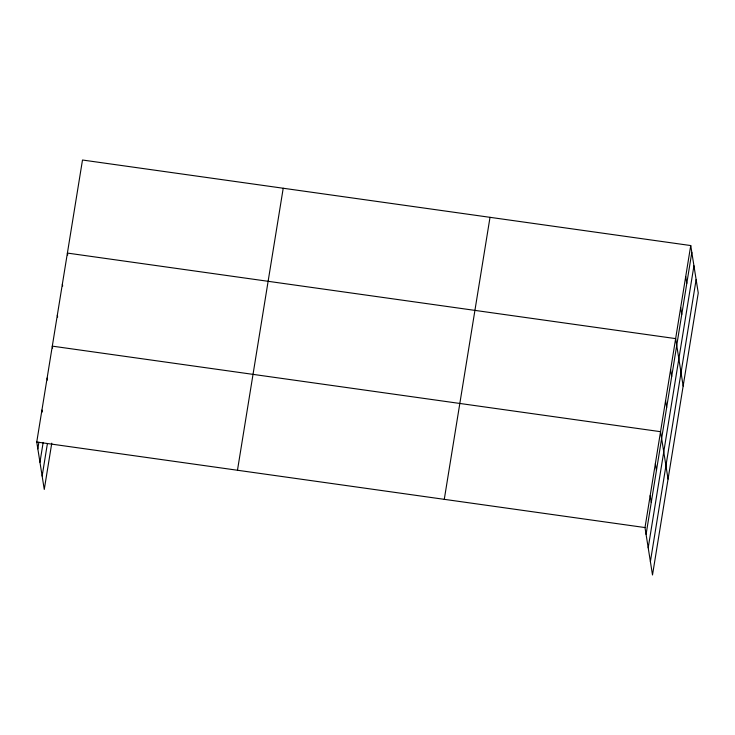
<?xml version="1.0" encoding="UTF-8"?>
<svg xmlns="http://www.w3.org/2000/svg" width="735" height="735" viewBox="0 0 735 735"><rect width="100%" height="100%" fill="white"/><g stroke="black" fill="none" stroke-linecap="round" stroke-linejoin="round"><path stroke-width="1.1" d="M51.772 443.159L44.265 489.446L36.75 442.02L82.495 160.019L690.735 245.554L698.25 292.98L652.505 574.981L644.999 527.565L690.735 245.554M37.834 448.846L38.9 442.231M39.956 462.241L43.172 442.406M42.143 476.05L47.325 444.087M237.469 470.253L283.214 188.243M444.28 499.331L490.015 217.33M646.083 534.382L691.819 252.381M648.206 547.786L693.941 265.776M650.392 561.586L696.128 279.585M36.75 442.02L644.999 527.565M685.709 276.581L686.784 283.398M680.674 307.597L681.758 314.424M683.155 386.04L675.649 338.614L67.4 253.079L67.703 255.027M670.614 369.641L671.698 376.458M665.579 400.658L666.663 407.484M668.06 479.101L660.554 431.684L52.304 346.139L52.608 348.087M655.363 463.638L656.447 470.464M650.181 495.601L651.265 502.428M62.365 284.096L62.677 286.044M57.33 315.122L57.642 317.07M47.114 378.102L47.426 380.05M41.932 410.066L42.244 412.013"/></g></svg>
